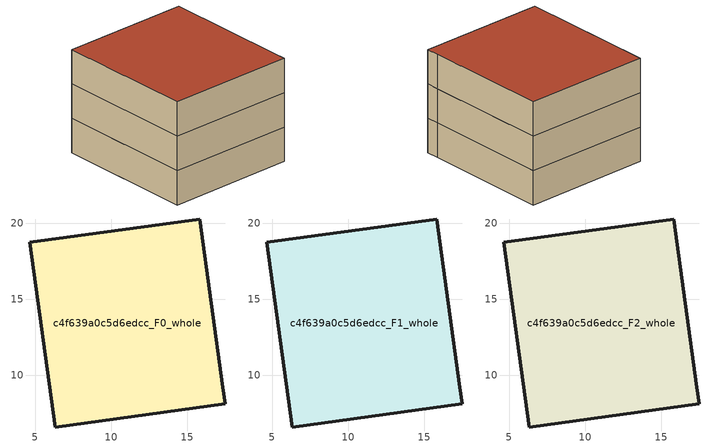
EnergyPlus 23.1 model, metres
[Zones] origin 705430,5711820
c4f639a0c5d6edcc_F0_whole
 floor ground (EU_floor_Construction): 15.79,20.28 17.32,9.23 17.47,8.15 6.33,6.62 4.66,18.74 z0
 wall outside (EU_wall_Construction): 4.66,18.74 6.33,6.62 17.47,8.15 17.32,9.23 15.79,20.28 4.66,18.74 z0:3
c4f639a0c5d6edcc_F1_whole
 floor to c4f639a0c5d6edcc_F0_whole (EU_floor_Construction): 15.79,20.28 17.32,9.23 17.47,8.15 6.33,6.62 4.66,18.74 z3
 wall outside (EU_wall_Construction): 4.66,18.74 6.33,6.62 17.47,8.15 17.32,9.23 15.79,20.28 4.66,18.74 z3:6
c4f639a0c5d6edcc_F2_whole
 floor to c4f639a0c5d6edcc_F1_whole (EU_floor_Construction): 15.79,20.28 17.32,9.23 17.47,8.15 6.33,6.62 4.66,18.74 z6
 wall outside (EU_wall_Construction): 4.66,18.74 6.33,6.62 17.47,8.15 17.32,9.23 15.79,20.28 4.66,18.74 z6:9
 roof outside (EU_roof_Construction): 17.47,8.15 17.32,9.23 15.79,20.28 4.66,18.74 6.33,6.62 z9
[Building]
EU S2 Campaign: North Axis=0; Terrain=City; Solar Distribution=FullExterior
[Site:Location]
London: Latitude=51.5; Longitude=-0.5; Time Zone=0; Elevation=25
[SizingPeriod:WeatherFileDays]
AnnualSizingPeriod: Begin Month=1; Begin Day of Month=1; End Month=12; End Day of Month=31; Day of Week for Start Day=Monday; Use Weather File Daylight Saving Period=No; Use Weather File Rain and Snow Indicators=No
[MATERIAL]
EU_InternalMass_Material: Roughness=MediumRough; Thickness=0.1; Conductivity=1; Density=1800; Specific Heat=900; Thermal Absorptance=0.9; Solar Absorptance=0.7; Visible Absorptance=0.7
[MATERIAL:NOMASS] Roughness=MediumRough; Thermal Absorptance=0.9; Solar Absorptance=0.7; Visible Absorptance=0.7
Name | Thermal Resistance
EU_wall_NoMass | 1.04674
EU_roof_NoMass | 4.32442
EU_floor_NoMass | 2.04616
[CONSTRUCTION]
EU_wall_Construction: EU_wall_NoMass
EU_roof_Construction: EU_roof_NoMass
EU_floor_Construction: EU_floor_NoMass
EU_InternalMass_Construction: EU_InternalMass_Material
[ZONE] Type=1; Multiplier=1; Ceiling Height=autocalculate; Volume=412.902; Floor Area=autocalculate; Part of Total Floor Area=Yes
c4f639a0c5d6edcc_F0_whole; c4f639a0c5d6edcc_F1_whole; c4f639a0c5d6edcc_F2_whole
[INTERNALMASS] Construction=EU_InternalMass_Construction; Surface Area=137.634
Name | Zone or ZoneList
c4f639a0c5d6edcc_F0_whole_EU_InternalMass | c4f639a0c5d6edcc_F0_whole
c4f639a0c5d6edcc_F1_whole_EU_InternalMass | c4f639a0c5d6edcc_F1_whole
c4f639a0c5d6edcc_F2_whole_EU_InternalMass | c4f639a0c5d6edcc_F2_whole
[OTHEREQUIPMENT] Fuel Type=Electricity; Design Level Calculation Method=Watts/Area; Power per Zone Floor Area=1; Fraction Latent=0; Fraction Radiant=0; Fraction Lost=0; Carbon Dioxide Generation Rate=0; EndUse Subcategory=EU_Step8_InternalGains
Name | Zone or ZoneList or Space or SpaceList | Schedule
EU_Step8_InternalGain_c4f639a0c5d6edcc_F0_whole_f000 | c4f639a0c5d6edcc_F0_whole | EU_Step8_GainSchedule_c4f639a0c5d6edcc_F0_whole_f000
EU_Step8_InternalGain_c4f639a0c5d6edcc_F1_whole_f000 | c4f639a0c5d6edcc_F1_whole | EU_Step8_GainSchedule_c4f639a0c5d6edcc_F1_whole_f000
EU_Step8_InternalGain_c4f639a0c5d6edcc_F2_whole_f000 | c4f639a0c5d6edcc_F2_whole | EU_Step8_GainSchedule_c4f639a0c5d6edcc_F2_whole_f000
[ZONEVENTILATION:DESIGNFLOWRATE] Schedule=EU_AlwaysOn; Design Flow Rate Calculation Method=AirChanges/Hour; Air Changes per Hour=0.488719; Ventilation Type=Natural; Fan Pressure Rise=0; Fan Total Efficiency=1; Constant Term Coefficient=1; Temperature Term Coefficient=0; Velocity Term Coefficient=0; Velocity Squared Term Coefficient=0; Minimum Indoor Temperature=-100; Maximum Indoor Temperature=100; Delta Temperature=-100; Minimum Outdoor Temperature=-100; Maximum Outdoor Temperature=100; Maximum Wind Speed=40
Name | Zone or ZoneList or Space or SpaceList
EU_ConstantAir_c4f639a0c5d6edcc_F0_whole | c4f639a0c5d6edcc_F0_whole
EU_ConstantAir_c4f639a0c5d6edcc_F1_whole | c4f639a0c5d6edcc_F1_whole
EU_ConstantAir_c4f639a0c5d6edcc_F2_whole | c4f639a0c5d6edcc_F2_whole
[HVACTEMPLATE:THERMOSTAT] Constant Heating Setpoint=20; Constant Cooling Setpoint=50
EU_HeatOnly_c4f639a0c5d6edcc_F0_whole; EU_HeatOnly_c4f639a0c5d6edcc_F1_whole; EU_HeatOnly_c4f639a0c5d6edcc_F2_whole
[HVACTEMPLATE:ZONE:IDEALLOADSAIRSYSTEM] System Availability Schedule=EU_AlwaysOn; Maximum Heating Supply Air Temperature=50; Minimum Cooling Supply Air Temperature=13; Maximum Heating Supply Air Humidity Ratio=0.0156; Minimum Cooling Supply Air Humidity Ratio=0.0077; Heating Limit=NoLimit; Cooling Limit=NoLimit; Heating Availability Schedule=EU_AlwaysOn; Cooling Availability Schedule=EU_CoolingOff; Dehumidification Control Type=ConstantSensibleHeatRatio; Cooling Sensible Heat Ratio=0.7; Dehumidification Setpoint=60; Humidification Control Type=None; Humidification Setpoint=30; Outdoor Air Method=None; Outdoor Air Flow Rate per Person=0.00944; Outdoor Air Flow Rate per Zone Floor Area=0; Outdoor Air Flow Rate per Zone=0; Demand Controlled Ventilation Type=None; Outdoor Air Economizer Type=NoEconomizer; Heat Recovery Type=None; Sensible Heat Recovery Effectiveness=0.7; Latent Heat Recovery Effectiveness=0.65
Name | Template Thermostat
c4f639a0c5d6edcc_F0_whole | EU_HeatOnly_c4f639a0c5d6edcc_F0_whole
c4f639a0c5d6edcc_F1_whole | EU_HeatOnly_c4f639a0c5d6edcc_F1_whole
c4f639a0c5d6edcc_F2_whole | EU_HeatOnly_c4f639a0c5d6edcc_F2_whole
[SIZING:ZONE] Zone Cooling Design Supply Air Temperature Input Method=SupplyAirTemperature; Zone Cooling Design Supply Air Temperature=13; Zone Heating Design Supply Air Temperature Input Method=SupplyAirTemperature; Zone Heating Design Supply Air Temperature=50; Zone Cooling Design Supply Air Humidity Ratio=0.008; Zone Heating Design Supply Air Humidity Ratio=0.008; Cooling Design Air Flow Method=DesignDay; Cooling Design Air Flow Rate=0; Cooling Minimum Air Flow per Zone Floor Area=0.000762; Cooling Minimum Air Flow=0; Cooling Minimum Air Flow Fraction=0.2; Heating Design Air Flow Method=DesignDay; Heating Design Air Flow Rate=0; Heating Maximum Air Flow per Zone Floor Area=0.002032; Heating Maximum Air Flow=0.141576; Heating Maximum Air Flow Fraction=0.3; Account for Dedicated Outdoor Air System=No; Dedicated Outdoor Air System Control Strategy=NeutralSupplyAir; Dedicated Outdoor Air Low Setpoint Temperature for Design=autosize; Dedicated Outdoor Air High Setpoint Temperature for Design=autosize; Zone Load Sizing Method=Sensible Load Only No Latent Load; Zone Latent Cooling Design Supply Air Humidity Ratio Input Method=HumidityRatioDifference; Zone Cooling Design Supply Air Humidity Ratio Difference=0.005; Zone Latent Heating Design Supply Air Humidity Ratio Input Method=HumidityRatioDifference; Zone Humidification Design Supply Air Humidity Ratio Difference=0.005
c4f639a0c5d6edcc_F0_whole; c4f639a0c5d6edcc_F1_whole; c4f639a0c5d6edcc_F2_whole
[SCHEDULE:CONSTANT]
Name | Hourly Value
EU_AlwaysOn | 1
EU_CoolingOff | 0
[SCHEDULE:FILE] Column Number=1; Rows to Skip at Top=0; Number of Hours of Data=8760; Column Separator=Comma; Interpolate to Timestep=No; Minutes per Item=60; Adjust Schedule for Daylight Savings=Yes
Name | File
EU_Step8_GainSchedule_c4f639a0c5d6edcc_F0_whole_f000 | C:\Users\o_iseri\Desktop\OpenUBEM\openubem\outputs\eu_evidence\EU-11\GB-LDN-STDUNSTANS\idfs\c4f639a0c5d6edcc\c4f639a0c5d6edcc_F0_whole_f000_gain.csv
EU_Step8_GainSchedule_c4f639a0c5d6edcc_F1_whole_f000 | C:\Users\o_iseri\Desktop\OpenUBEM\openubem\outputs\eu_evidence\EU-11\GB-LDN-STDUNSTANS\idfs\c4f639a0c5d6edcc\c4f639a0c5d6edcc_F1_whole_f000_gain.csv
EU_Step8_GainSchedule_c4f639a0c5d6edcc_F2_whole_f000 | C:\Users\o_iseri\Desktop\OpenUBEM\openubem\outputs\eu_evidence\EU-11\GB-LDN-STDUNSTANS\idfs\c4f639a0c5d6edcc\c4f639a0c5d6edcc_F2_whole_f000_gain.csv
